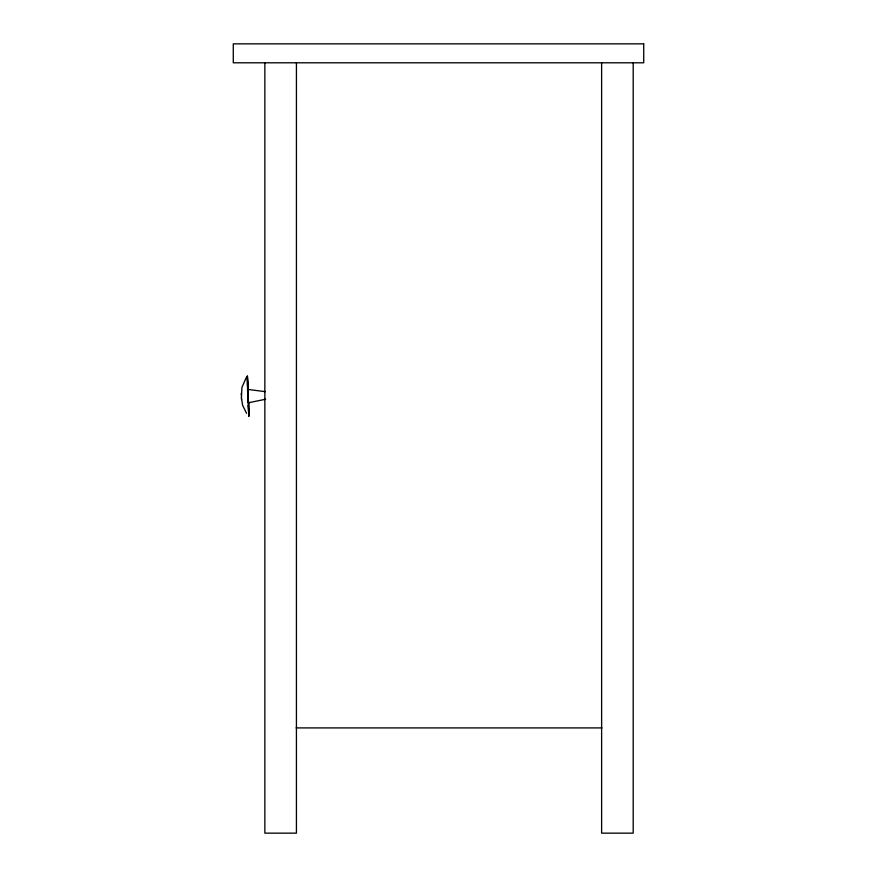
<?xml version="1.0" encoding="UTF-8"?>
<svg xmlns="http://www.w3.org/2000/svg" width="877" height="877" viewBox="0 0 877 877"><rect width="100%" height="100%" fill="white"/><g stroke="black" fill="none" stroke-linecap="round" stroke-linejoin="round"><path stroke-width="1.32" d="M265.336 391.657L247.862 389.432L248.366 402.784L265.621 399.232M248.366 402.784L248.388 401.885M246.273 377.527L241.942 387.382L241.416 397.928M296.086 727.91L601.995 727.91M246.59 413.341L242.622 405.273L241.405 397.643M247.862 389.432L248.147 394.376M241.482 398.914L241.515 399.484M248.038 386.801L247.369 376.09L247.61 390.945M248.191 405.415L248.871 416.126L248.651 402.072M248.257 391.712L247.358 376.08L247.457 386.11M247.972 400.504L248.882 416.137L248.662 402.477M248.224 390.901L248.41 395.615M247.774 395.297L248.005 401.315M247.588 390.144L247.796 396.13M241.274 393.236L241.307 395.088M633.194 62.793L633.194 833.15L601.622 833.15L601.622 62.793M296.426 62.793L296.426 833.15L264.854 833.15L264.854 62.793M643.718 43.85L233.282 43.85L233.282 62.793L643.718 62.793L643.718 43.85"/></g></svg>
